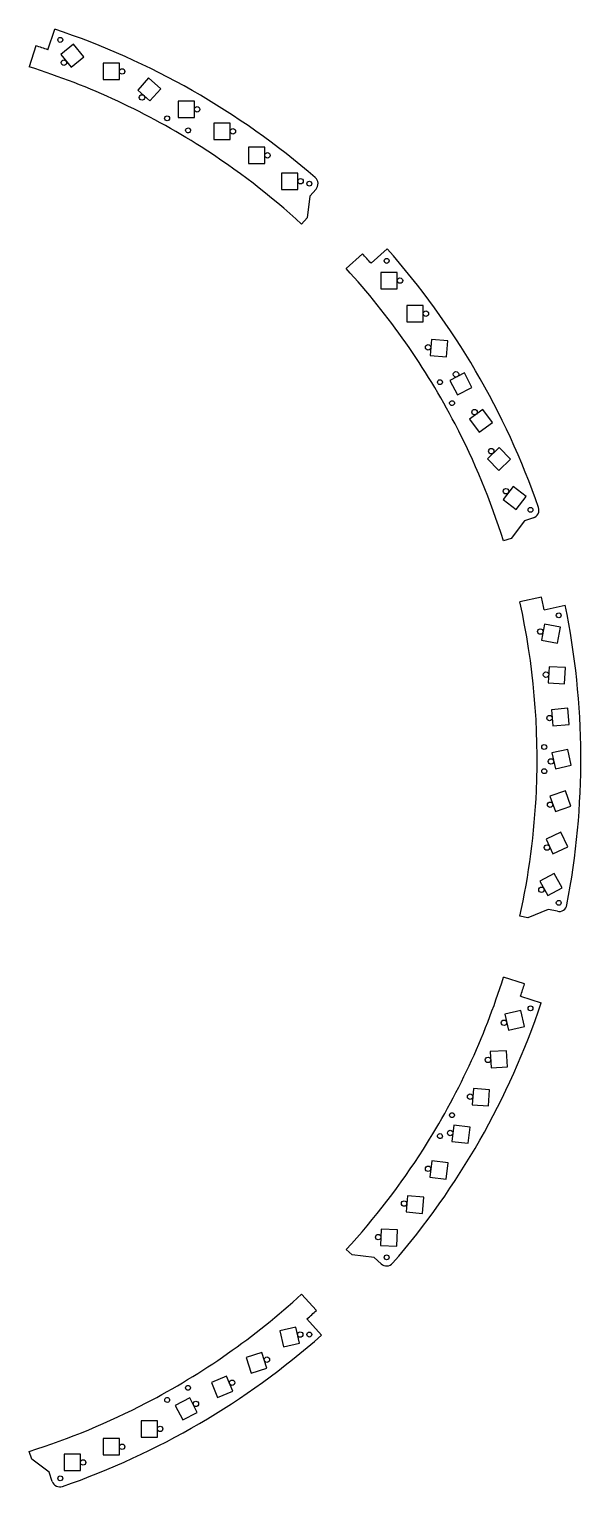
# Model space of a CAD drawing. Header units: millimetres. Extents: x -283 to 283, y -283 to 283.
# Drawn here: x 80 to 283, y -268 to 269 of the extents above; entities that cross this region are included whole.
import ezdxf

# ---------------------------------------------------------------- set-up
doc = ezdxf.new("R2010")
doc.units = ezdxf.units.MM
for name, color, linetype in [('Circle', 7, 'CONTINUOUS'), ('Circle001', 7, 'CONTINUOUS'), ('Circle002', 7, 'CONTINUOUS'), ('Circle003', 7, 'CONTINUOUS'), ('Circle004', 7, 'CONTINUOUS'), ('Circle005', 7, 'CONTINUOUS'), ('Circle006', 7, 'CONTINUOUS'), ('Circle007', 7, 'CONTINUOUS'), ('Circle008', 7, 'CONTINUOUS'), ('Circle009', 7, 'CONTINUOUS'), ('Circle010', 7, 'CONTINUOUS'), ('Circle011', 7, 'CONTINUOUS'), ('Circle012', 7, 'CONTINUOUS'), ('Circle013', 7, 'CONTINUOUS'), ('Circle014', 7, 'CONTINUOUS'), ('Circle015', 7, 'CONTINUOUS'), ('Circle016', 7, 'CONTINUOUS'), ('Circle017', 7, 'CONTINUOUS'), ('Circle018', 7, 'CONTINUOUS'), ('Circle019', 7, 'CONTINUOUS'), ('Circle020', 7, 'CONTINUOUS'), ('Circle070', 7, 'CONTINUOUS'), ('Circle071', 7, 'CONTINUOUS'), ('Circle072', 7, 'CONTINUOUS'), ('Circle073', 7, 'CONTINUOUS'), ('Circle074', 7, 'CONTINUOUS'), ('Circle075', 7, 'CONTINUOUS'), ('Circle076', 7, 'CONTINUOUS'), ('Circle077', 7, 'CONTINUOUS'), ('Circle078', 7, 'CONTINUOUS'), ('Circle079', 7, 'CONTINUOUS'), ('Circle080', 7, 'CONTINUOUS'), ('Circle081', 7, 'CONTINUOUS'), ('Circle082', 7, 'CONTINUOUS'), ('Circle083', 7, 'CONTINUOUS'), ('inserts', 7, 'CONTINUOUS'), ('Rectangle', 7, 'CONTINUOUS'), ('Rectangle001', 7, 'CONTINUOUS'), ('Rectangle002', 7, 'CONTINUOUS'), ('Rectangle003', 7, 'CONTINUOUS'), ('Rectangle004', 7, 'CONTINUOUS'), ('Rectangle005', 7, 'CONTINUOUS'), ('Rectangle006', 7, 'CONTINUOUS'), ('Rectangle007', 7, 'CONTINUOUS'), ('Rectangle008', 7, 'CONTINUOUS'), ('Rectangle009', 7, 'CONTINUOUS'), ('Rectangle010', 7, 'CONTINUOUS'), ('Rectangle011', 7, 'CONTINUOUS'), ('Rectangle012', 7, 'CONTINUOUS'), ('Rectangle013', 7, 'CONTINUOUS'), ('Rectangle014', 7, 'CONTINUOUS'), ('Rectangle015', 7, 'CONTINUOUS'), ('Rectangle016', 7, 'CONTINUOUS'), ('Rectangle017', 7, 'CONTINUOUS'), ('Rectangle018', 7, 'CONTINUOUS'), ('Rectangle019', 7, 'CONTINUOUS'), ('Rectangle020', 7, 'CONTINUOUS'), ('Rectangle070', 7, 'CONTINUOUS'), ('Rectangle071', 7, 'CONTINUOUS'), ('Rectangle072', 7, 'CONTINUOUS'), ('Rectangle073', 7, 'CONTINUOUS'), ('Rectangle074', 7, 'CONTINUOUS'), ('Rectangle075', 7, 'CONTINUOUS'), ('Rectangle076', 7, 'CONTINUOUS'), ('Rectangle077', 7, 'CONTINUOUS'), ('Rectangle078', 7, 'CONTINUOUS'), ('Rectangle079', 7, 'CONTINUOUS'), ('Rectangle080', 7, 'CONTINUOUS'), ('Rectangle081', 7, 'CONTINUOUS'), ('Rectangle082', 7, 'CONTINUOUS'), ('Rectangle083', 7, 'CONTINUOUS')]:
    doc.layers.add(name, color=color, linetype=linetype)

msp = doc.modelspace()

# ---------------------------------------------------------------- linework, layer by layer
at = {"layer": 'Circle'}
msp.add_circle((268.597, -48.0635), 1, dxfattribs=at)
at = {"layer": 'Circle001'}
msp.add_circle((270.646, -32.5424), 1, dxfattribs=at)
at = {"layer": 'Circle002'}
msp.add_circle((271.799, -16.7826), 1, dxfattribs=at)
at = {"layer": 'Circle003'}
msp.add_circle((272.097, -0.87462), 1, dxfattribs=at)
at = {"layer": 'Circle004'}
msp.add_circle((271.586, 15.0979), 1, dxfattribs=at)
at = {"layer": 'Circle005'}
msp.add_circle((270.275, 31.0524), 1, dxfattribs=at)
at = {"layer": 'Circle006'}
msp.add_circle((268.183, 46.9132), 1, dxfattribs=at)
at = {"layer": 'Circle007'}
msp.add_circle((255.568, 98.54), 1, dxfattribs=at)
at = {"layer": 'Circle008'}
msp.add_circle((250.154, 113.28), 1, dxfattribs=at)
at = {"layer": 'Circle009'}
msp.add_circle((244.001, 127.633), 1, dxfattribs=at)
at = {"layer": 'Circle010'}
msp.add_circle((237.171, 141.547), 1, dxfattribs=at)
at = {"layer": 'Circle011'}
msp.add_circle((226.933, 151.482), 1, dxfattribs=at)
at = {"layer": 'Circle012'}
msp.add_circle((226.1, 163.85), 1, dxfattribs=at)
at = {"layer": 'Circle013'}
msp.add_circle((216.58, 176.02), 1, dxfattribs=at)
at = {"layer": 'Circle014'}
msp.add_circle((180.02, 212.58), 1, dxfattribs=at)
at = {"layer": 'Circle015'}
msp.add_circle((167.85, 222.1), 1, dxfattribs=at)
at = {"layer": 'Circle016'}
msp.add_circle((155.16, 230.92), 1, dxfattribs=at)
at = {"layer": 'Circle017'}
msp.add_circle((142, 239.02), 1, dxfattribs=at)
at = {"layer": 'Circle018'}
msp.add_circle((121.745, 243.387), 1, dxfattribs=at)
at = {"layer": 'Circle019'}
msp.add_circle((114.42, 252.95), 1, dxfattribs=at)
at = {"layer": 'Circle020'}
msp.add_circle((92.9964, 256.194), 1, dxfattribs=at)
at = {"layer": 'Circle070'}
msp.add_circle((100.09, -258.73), 1, dxfattribs=at)
at = {"layer": 'Circle071'}
msp.add_circle((114.42, -252.95), 1, dxfattribs=at)
at = {"layer": 'Circle072'}
msp.add_circle((128.41, -246.37), 1, dxfattribs=at)
at = {"layer": 'Circle073'}
msp.add_circle((141.551, -237.178), 1, dxfattribs=at)
at = {"layer": 'Circle074'}
msp.add_circle((154.859, -229.398), 1, dxfattribs=at)
at = {"layer": 'Circle075'}
msp.add_circle((167.666, -220.901), 1, dxfattribs=at)
at = {"layer": 'Circle076'}
msp.add_circle((179.916, -211.675), 1, dxfattribs=at)
at = {"layer": 'Circle077'}
msp.add_circle((208.584, -175.849), 1, dxfattribs=at)
at = {"layer": 'Circle078'}
msp.add_circle((218.115, -163.5), 1, dxfattribs=at)
at = {"layer": 'Circle079'}
msp.add_circle((226.947, -150.694), 1, dxfattribs=at)
at = {"layer": 'Circle080'}
msp.add_circle((235.047, -137.54), 1, dxfattribs=at)
at = {"layer": 'Circle081'}
msp.add_circle((242.378, -124.156), 1, dxfattribs=at)
at = {"layer": 'Circle082'}
msp.add_circle((248.956, -110.644), 1, dxfattribs=at)
at = {"layer": 'Circle083'}
msp.add_circle((254.836, -97.0048), 1, dxfattribs=at)
at = {"layer": 'inserts'}
for p, q in [((87.1705, 260.92), (89.6354, 268.518)), ((82.6819, 262.377), (80.2486, 254.656)), ((185.716, 209.68), (183.391, 207.067)), ((183.391, 207.067), (182.408, 199.065)), ((182.408, 199.065), (180.415, 196.824)), ((205.952, 182.378), (211.885, 187.725)), ((202.793, 185.884), (196.825, 180.414)), ((262.355, 87.6298), (257.503, 81.1915)), ((265.674, 88.7305), (262.355, 87.6298)), ((257.503, 81.1915), (254.656, 80.2475)), ((268.566, 59.584), (260.663, 57.8305)), ((269.549, 54.9684), (277.361, 56.6323)), ((263.6, -58.4375), (260.662, -57.8316)), ((271.021, -55.288), (263.6, -58.4375)), ((274.446, -55.9944), (271.021, -55.288)), ((262.377, -82.6819), (254.656, -80.2486)), ((260.92, -87.1705), (268.518, -89.6354)), ((199.065, -182.408), (196.824, -180.415)), ((207.067, -183.391), (199.065, -182.408)), ((209.68, -185.716), (207.067, -183.391)), ((185.884, -202.793), (180.414, -196.825)), ((182.378, -205.952), (187.725, -211.885)), ((81.1915, -257.503), (80.2475, -254.656)), ((87.6298, -262.355), (81.1915, -257.503)), ((88.7305, -265.674), (87.6298, -262.355))]:
    msp.add_line(p, q, dxfattribs=at)
for centre in [(91.6888, 264.562), (130.965, 235.728), (183.273, 211.686), (211.686, 183.273), (231.284, 138.664), (264.562, 91.6888), (274.962, 52.8763), (269.629, 4.44461), (274.962, -52.8763), (264.562, -91.6888), (235.728, -130.965), (211.686, -183.273), (183.273, -211.686), (138.664, -231.284), (91.6888, -264.562)]:
    msp.add_circle(centre, 0.9, dxfattribs=at)
for centre, radius, start, end in [((0, 0), 283.084, 49.0771, 71.5402), ((0, 0), 275.097, 71.5261, 72.509), ((183.483, 211.647), 2.97587, -41.3739, 49.0771), ((0, 0), 283.084, 19.0771, 41.5402), ((0, 0), 275.097, 41.5261, 42.509), ((264.724, 91.5505), 2.97587, -71.3739, 19.0771), ((0, 0), 275.097, 11.5261, 12.509), ((0, 0), 283.084, -10.9229, 11.5402), ((275.033, -53.077), 2.97587, -101.374, -10.9229), ((0, 0), 275.097, -18.4739, -17.491), ((0, 0), 283.084, -40.9229, -18.4598), ((211.647, -183.483), 2.97587, -131.374, -40.9229), ((0, 0), 275.097, -48.4739, -47.491), ((0, 0), 283.084, -70.9229, -48.4598), ((91.5505, -264.724), 2.97587, -161.374, -70.9229)]:
    msp.add_arc(centre, radius, start, end, dxfattribs=at)
for points, knots in [([(180.415, 196.824), (168.956, 207.329), (156.577, 216.829), (143.467, 225.181), (123.803, 237.713), (102.489, 247.651), (80.2486, 254.656)], [0, 0, 0, 0, 0.4, 0.4, 0.4, 1, 1, 1, 1]), ([(139.443, 230.834), (139.555, 231.025), (139.591, 231.259), (139.543, 231.476), (139.489, 231.73), (139.319, 231.955), (139.09, 232.076), (138.894, 232.182), (138.659, 232.211), (138.444, 232.156), (138.193, 232.094), (137.972, 231.917), (137.858, 231.685), (137.759, 231.486), (137.737, 231.251), (137.798, 231.037), (137.858, 230.823), (138.001, 230.635), (138.19, 230.518), (138.378, 230.401), (138.611, 230.357), (138.829, 230.399), (139.084, 230.445), (139.315, 230.608), (139.443, 230.834)], [0, 0, 0, 0, 0.117647, 0.117647, 0.117647, 0.254902, 0.254902, 0.254902, 0.372549, 0.372549, 0.372549, 0.509804, 0.509804, 0.509804, 0.627451, 0.627451, 0.627451, 0.745098, 0.745098, 0.745098, 0.862745, 0.862745, 0.862745, 1, 1, 1, 1]), ([(254.656, 80.2475), (249.985, 95.0739), (244.015, 109.491), (236.837, 123.279), (226.074, 143.964), (212.584, 163.227), (196.825, 180.414)], [0, 0, 0, 0, 0.4, 0.4, 0.4, 1, 1, 1, 1]), ([(236.178, 130.186), (236.371, 130.296), (236.519, 130.481), (236.586, 130.693), (236.666, 130.939), (236.631, 131.22), (236.493, 131.439), (236.377, 131.628), (236.188, 131.771), (235.974, 131.831), (235.725, 131.903), (235.446, 131.86), (235.231, 131.716), (235.046, 131.594), (234.909, 131.401), (234.855, 131.185), (234.8, 130.97), (234.83, 130.735), (234.935, 130.54), (235.04, 130.344), (235.219, 130.19), (235.429, 130.117), (235.673, 130.029), (235.954, 130.055), (236.178, 130.186)], [0, 0, 0, 0, 0.117647, 0.117647, 0.117647, 0.254902, 0.254902, 0.254902, 0.372549, 0.372549, 0.372549, 0.509804, 0.509804, 0.509804, 0.627451, 0.627451, 0.627451, 0.745098, 0.745098, 0.745098, 0.862745, 0.862745, 0.862745, 1, 1, 1, 1]), ([(260.662, -57.8316), (264.03, -42.6559), (266.068, -27.1856), (266.746, -11.6555), (267.768, 11.6398), (265.717, 35.0671), (260.663, 57.8305)], [0, 0, 0, 0, 0.4, 0.4, 0.4, 1, 1, 1, 1]), ([(269.629, -5.34461), (269.851, -5.34536), (270.072, -5.25983), (270.236, -5.10971), (270.428, -4.93608), (270.538, -4.67597), (270.529, -4.41689), (270.523, -4.19497), (270.43, -3.97694), (270.275, -3.81809), (270.096, -3.63102), (269.833, -3.52899), (269.574, -3.54631), (269.352, -3.55923), (269.137, -3.65818), (268.983, -3.81809), (268.828, -3.97694), (268.736, -4.19497), (268.73, -4.41689), (268.722, -4.63876), (268.801, -4.86206), (268.946, -5.03016), (269.113, -5.22792), (269.37, -5.34597), (269.629, -5.34461)], [0, 0, 0, 0, 0.117647, 0.117647, 0.117647, 0.254902, 0.254902, 0.254902, 0.372549, 0.372549, 0.372549, 0.509804, 0.509804, 0.509804, 0.627451, 0.627451, 0.627451, 0.745098, 0.745098, 0.745098, 0.862745, 0.862745, 0.862745, 1, 1, 1, 1]), ([(196.824, -180.415), (207.329, -168.956), (216.829, -156.577), (225.181, -143.467), (237.713, -123.803), (247.651, -102.489), (254.656, -80.2486)], [0, 0, 0, 0, 0.4, 0.4, 0.4, 1, 1, 1, 1]), ([(230.834, -139.443), (231.025, -139.555), (231.259, -139.591), (231.476, -139.543), (231.73, -139.489), (231.955, -139.319), (232.076, -139.09), (232.182, -138.894), (232.211, -138.659), (232.156, -138.444), (232.094, -138.193), (231.917, -137.972), (231.685, -137.858), (231.486, -137.759), (231.251, -137.737), (231.037, -137.798), (230.823, -137.858), (230.635, -138.001), (230.518, -138.19), (230.401, -138.378), (230.357, -138.611), (230.399, -138.829), (230.445, -139.084), (230.608, -139.315), (230.834, -139.443)], [0, 0, 0, 0, 0.117647, 0.117647, 0.117647, 0.254902, 0.254902, 0.254902, 0.372549, 0.372549, 0.372549, 0.509804, 0.509804, 0.509804, 0.627451, 0.627451, 0.627451, 0.745098, 0.745098, 0.745098, 0.862745, 0.862745, 0.862745, 1, 1, 1, 1]), ([(80.2475, -254.656), (95.0739, -249.985), (109.491, -244.015), (123.279, -236.837), (143.964, -226.074), (163.227, -212.584), (180.414, -196.825)], [0, 0, 0, 0, 0.4, 0.4, 0.4, 1, 1, 1, 1]), ([(130.186, -236.178), (130.296, -236.371), (130.481, -236.519), (130.693, -236.586), (130.939, -236.666), (131.22, -236.631), (131.439, -236.493), (131.628, -236.377), (131.771, -236.188), (131.831, -235.974), (131.903, -235.725), (131.86, -235.446), (131.716, -235.231), (131.594, -235.046), (131.401, -234.909), (131.185, -234.855), (130.97, -234.8), (130.735, -234.83), (130.54, -234.935), (130.344, -235.04), (130.19, -235.219), (130.117, -235.429), (130.029, -235.673), (130.055, -235.954), (130.186, -236.178)], [0, 0, 0, 0, 0.117647, 0.117647, 0.117647, 0.254902, 0.254902, 0.254902, 0.372549, 0.372549, 0.372549, 0.509804, 0.509804, 0.509804, 0.627451, 0.627451, 0.627451, 0.745098, 0.745098, 0.745098, 0.862745, 0.862745, 0.862745, 1, 1, 1, 1])]:
    msp.add_open_spline(points, degree=3, knots=knots, dxfattribs=at)
at = {"layer": 'Rectangle'}
for p, q in [((273.309, -42.0804), (268.04, -44.9507)), ((276.18, -47.3493), (273.309, -42.0804)), ((268.04, -44.9507), (270.911, -50.2196)), ((270.911, -50.2196), (276.18, -47.3493))]:
    msp.add_line(p, q, dxfattribs=at)
at = {"layer": 'Rectangle001'}
for p, q in [((275.719, -26.8625), (270.282, -29.401)), ((270.282, -29.401), (272.821, -34.8375)), ((278.258, -32.299), (275.719, -26.8625)), ((272.821, -34.8375), (278.258, -32.299))]:
    msp.add_line(p, q, dxfattribs=at)
at = {"layer": 'Rectangle002'}
for p, q in [((277.399, -11.6219), (271.742, -13.6208)), ((271.742, -13.6208), (273.741, -19.2781)), ((279.398, -17.2792), (277.399, -11.6219)), ((273.741, -19.2781), (279.398, -17.2792))]:
    msp.add_line(p, q, dxfattribs=at)
at = {"layer": 'Rectangle003'}
for p, q in [((278.271, 3.58337), (272.417, 2.27144)), ((272.417, 2.27144), (273.729, -3.58337)), ((279.583, -2.27144), (278.271, 3.58337)), ((273.729, -3.58337), (279.583, -2.27144))]:
    msp.add_line(p, q, dxfattribs=at)
at = {"layer": 'Rectangle004'}
for p, q in [((278.294, 18.7024), (272.318, 18.1743)), ((272.318, 18.1743), (272.846, 12.1976)), ((278.822, 12.7257), (278.294, 18.7024)), ((272.846, 12.1976), (278.822, 12.7257))]:
    msp.add_line(p, q, dxfattribs=at)
at = {"layer": 'Rectangle005'}
for p, q in [((271.426, 33.9979), (271.122, 28.0056)), ((277.418, 33.6944), (271.426, 33.9979)), ((277.114, 27.7021), (277.418, 33.6944)), ((271.122, 28.0056), (277.114, 27.7021))]:
    msp.add_line(p, q, dxfattribs=at)
at = {"layer": 'Rectangle006'}
for p, q in [((269.738, 49.6673), (268.593, 43.7775)), ((275.627, 48.5225), (269.738, 49.6673)), ((274.482, 42.6327), (275.627, 48.5225)), ((268.593, 43.7775), (274.482, 42.6327))]:
    msp.add_line(p, q, dxfattribs=at)
at = {"layer": 'Rectangle007'}
for p, q in [((258.196, 100.299), (254.521, 95.5561)), ((262.939, 96.6239), (258.196, 100.299)), ((259.264, 91.8811), (262.939, 96.6239)), ((254.521, 95.5561), (259.264, 91.8811))]:
    msp.add_line(p, q, dxfattribs=at)
at = {"layer": 'Rectangle008'}
for p, q in [((252.998, 114.662), (248.708, 110.468)), ((257.192, 110.372), (252.998, 114.662)), ((248.708, 110.468), (252.902, 106.178)), ((252.902, 106.178), (257.192, 110.372))]:
    msp.add_line(p, q, dxfattribs=at)
at = {"layer": 'Rectangle009'}
for p, q in [((247.011, 128.604), (242.176, 125.051)), ((242.176, 125.051), (245.729, 120.216)), ((245.729, 120.216), (250.564, 123.769)), ((250.564, 123.769), (247.011, 128.604))]:
    msp.add_line(p, q, dxfattribs=at)
at = {"layer": 'Rectangle010'}
for p, q in [((240.294, 142.047), (234.973, 139.274)), ((243.067, 136.726), (240.294, 142.047)), ((234.973, 139.274), (237.746, 133.953)), ((237.746, 133.953), (243.067, 136.726))]:
    msp.add_line(p, q, dxfattribs=at)
at = {"layer": 'Rectangle011'}
for p, q in [((228.171, 154.392), (227.688, 148.411)), ((234.152, 153.909), (228.171, 154.392)), ((233.669, 147.928), (234.152, 153.909)), ((227.688, 148.411), (233.669, 147.928))]:
    msp.add_line(p, q, dxfattribs=at)
at = {"layer": 'Rectangle012'}
for p, q in [((225.1, 166.85), (219.1, 166.85)), ((219.1, 166.85), (219.1, 160.85)), ((225.1, 160.85), (225.1, 166.85)), ((219.1, 160.85), (225.1, 160.85))]:
    msp.add_line(p, q, dxfattribs=at)
at = {"layer": 'Rectangle013'}
for p, q in [((215.58, 179.02), (209.58, 179.02)), ((209.58, 179.02), (209.58, 173.02)), ((215.58, 173.02), (215.58, 179.02)), ((209.58, 173.02), (215.58, 173.02))]:
    msp.add_line(p, q, dxfattribs=at)
at = {"layer": 'Rectangle014'}
for p, q in [((179.02, 215.58), (173.02, 215.58)), ((173.02, 215.58), (173.02, 209.58)), ((179.02, 209.58), (179.02, 215.58)), ((173.02, 209.58), (179.02, 209.58))]:
    msp.add_line(p, q, dxfattribs=at)
at = {"layer": 'Rectangle015'}
for p, q in [((166.85, 225.1), (160.85, 225.1)), ((160.85, 225.1), (160.85, 219.1)), ((166.85, 219.1), (166.85, 225.1)), ((160.85, 219.1), (166.85, 219.1))]:
    msp.add_line(p, q, dxfattribs=at)
at = {"layer": 'Rectangle016'}
for p, q in [((154.16, 233.92), (148.16, 233.92)), ((148.16, 233.92), (148.16, 227.92)), ((154.16, 227.92), (154.16, 233.92)), ((148.16, 227.92), (154.16, 227.92))]:
    msp.add_line(p, q, dxfattribs=at)
at = {"layer": 'Rectangle017'}
for p, q in [((141, 242.02), (135, 242.02)), ((135, 242.02), (135, 236.02)), ((141, 236.02), (141, 242.02)), ((135, 236.02), (141, 236.02))]:
    msp.add_line(p, q, dxfattribs=at)
at = {"layer": 'Rectangle018'}
for p, q in [((124.171, 250.606), (120.174, 246.131)), ((128.646, 246.609), (124.171, 250.606)), ((120.174, 246.131), (124.649, 242.134)), ((124.649, 242.134), (128.646, 246.609))]:
    msp.add_line(p, q, dxfattribs=at)
at = {"layer": 'Rectangle019'}
for p, q in [((113.42, 255.95), (107.42, 255.95)), ((107.42, 255.95), (107.42, 249.95)), ((113.42, 249.95), (113.42, 255.95)), ((107.42, 249.95), (113.42, 249.95))]:
    msp.add_line(p, q, dxfattribs=at)
at = {"layer": 'Rectangle020'}
for p, q in [((96.5084, 262.952), (91.868, 259.148)), ((100.312, 258.312), (96.5084, 262.952)), ((91.868, 259.148), (95.6716, 254.508)), ((95.6716, 254.508), (100.312, 258.312))]:
    msp.add_line(p, q, dxfattribs=at)
at = {"layer": 'Rectangle070'}
for p, q in [((99.09, -255.73), (93.09, -255.73)), ((93.09, -255.73), (93.09, -261.73)), ((99.09, -261.73), (99.09, -255.73)), ((93.09, -261.73), (99.09, -261.73))]:
    msp.add_line(p, q, dxfattribs=at)
at = {"layer": 'Rectangle071'}
for p, q in [((113.42, -249.95), (107.42, -249.95)), ((107.42, -249.95), (107.42, -255.95)), ((113.42, -255.95), (113.42, -249.95)), ((107.42, -255.95), (113.42, -255.95))]:
    msp.add_line(p, q, dxfattribs=at)
at = {"layer": 'Rectangle072'}
for p, q in [((127.41, -243.37), (121.41, -243.37)), ((121.41, -243.37), (121.41, -249.37)), ((127.41, -249.37), (127.41, -243.37)), ((121.41, -249.37), (127.41, -249.37))]:
    msp.add_line(p, q, dxfattribs=at)
at = {"layer": 'Rectangle073'}
for p, q in [((139.281, -234.976), (133.956, -237.739)), ((142.044, -240.301), (139.281, -234.976)), ((133.956, -237.739), (136.719, -243.064)), ((136.719, -243.064), (142.044, -240.301))]:
    msp.add_line(p, q, dxfattribs=at)
at = {"layer": 'Rectangle074'}
for p, q in [((152.793, -227.004), (147.244, -229.287)), ((147.244, -229.287), (149.527, -234.836)), ((155.076, -232.553), (152.793, -227.004)), ((149.527, -234.836), (155.076, -232.553))]:
    msp.add_line(p, q, dxfattribs=at)
at = {"layer": 'Rectangle075'}
for p, q in [((165.812, -218.338), (160.088, -220.138)), ((167.612, -224.062), (165.812, -218.338)), ((160.088, -220.138), (161.888, -225.862)), ((161.888, -225.862), (167.612, -224.062))]:
    msp.add_line(p, q, dxfattribs=at)
at = {"layer": 'Rectangle076'}
for p, q in [((178.264, -208.979), (172.419, -210.336)), ((179.621, -214.824), (178.264, -208.979)), ((172.419, -210.336), (173.776, -216.181)), ((173.776, -216.181), (179.621, -214.824))]:
    msp.add_line(p, q, dxfattribs=at)
at = {"layer": 'Rectangle077'}
for p, q in [((209.711, -172.894), (209.454, -178.889)), ((215.706, -173.151), (209.711, -172.894)), ((215.449, -179.146), (215.706, -173.151)), ((209.454, -178.889), (215.449, -179.146))]:
    msp.add_line(p, q, dxfattribs=at)
at = {"layer": 'Rectangle078'}
for p, q in [((219.374, -160.599), (218.849, -166.576)), ((225.351, -161.124), (219.374, -160.599)), ((224.826, -167.101), (225.351, -161.124)), ((218.849, -166.576), (224.826, -167.101))]:
    msp.add_line(p, q, dxfattribs=at)
at = {"layer": 'Rectangle079'}
for p, q in [((228.29, -147.831), (227.591, -153.79)), ((234.249, -148.53), (228.29, -147.831)), ((233.55, -154.489), (234.249, -148.53)), ((227.591, -153.79), (233.55, -154.489))]:
    msp.add_line(p, q, dxfattribs=at)
at = {"layer": 'Rectangle080'}
for p, q in [((236.385, -134.675), (235.695, -140.635)), ((242.345, -135.365), (236.385, -134.675)), ((241.655, -141.325), (242.345, -135.365)), ((235.695, -140.635), (241.655, -141.325))]:
    msp.add_line(p, q, dxfattribs=at)
at = {"layer": 'Rectangle081'}
for p, q in [((243.567, -121.226), (243.186, -127.213)), ((249.554, -121.607), (243.567, -121.226)), ((249.173, -127.594), (249.554, -121.607)), ((243.186, -127.213), (249.173, -127.594))]:
    msp.add_line(p, q, dxfattribs=at)
at = {"layer": 'Rectangle082'}
for p, q in [((255.777, -107.257), (249.787, -107.593)), ((249.787, -107.593), (250.123, -113.583)), ((256.113, -113.247), (255.777, -107.257)), ((250.123, -113.583), (256.113, -113.247))]:
    msp.add_line(p, q, dxfattribs=at)
at = {"layer": 'Rectangle083'}
for p, q in [((260.964, -92.4834), (255.123, -93.8556)), ((255.123, -93.8556), (256.496, -99.6966)), ((262.337, -98.3244), (260.964, -92.4834)), ((256.496, -99.6966), (262.337, -98.3244))]:
    msp.add_line(p, q, dxfattribs=at)

doc.saveas('drawing.dxf')
